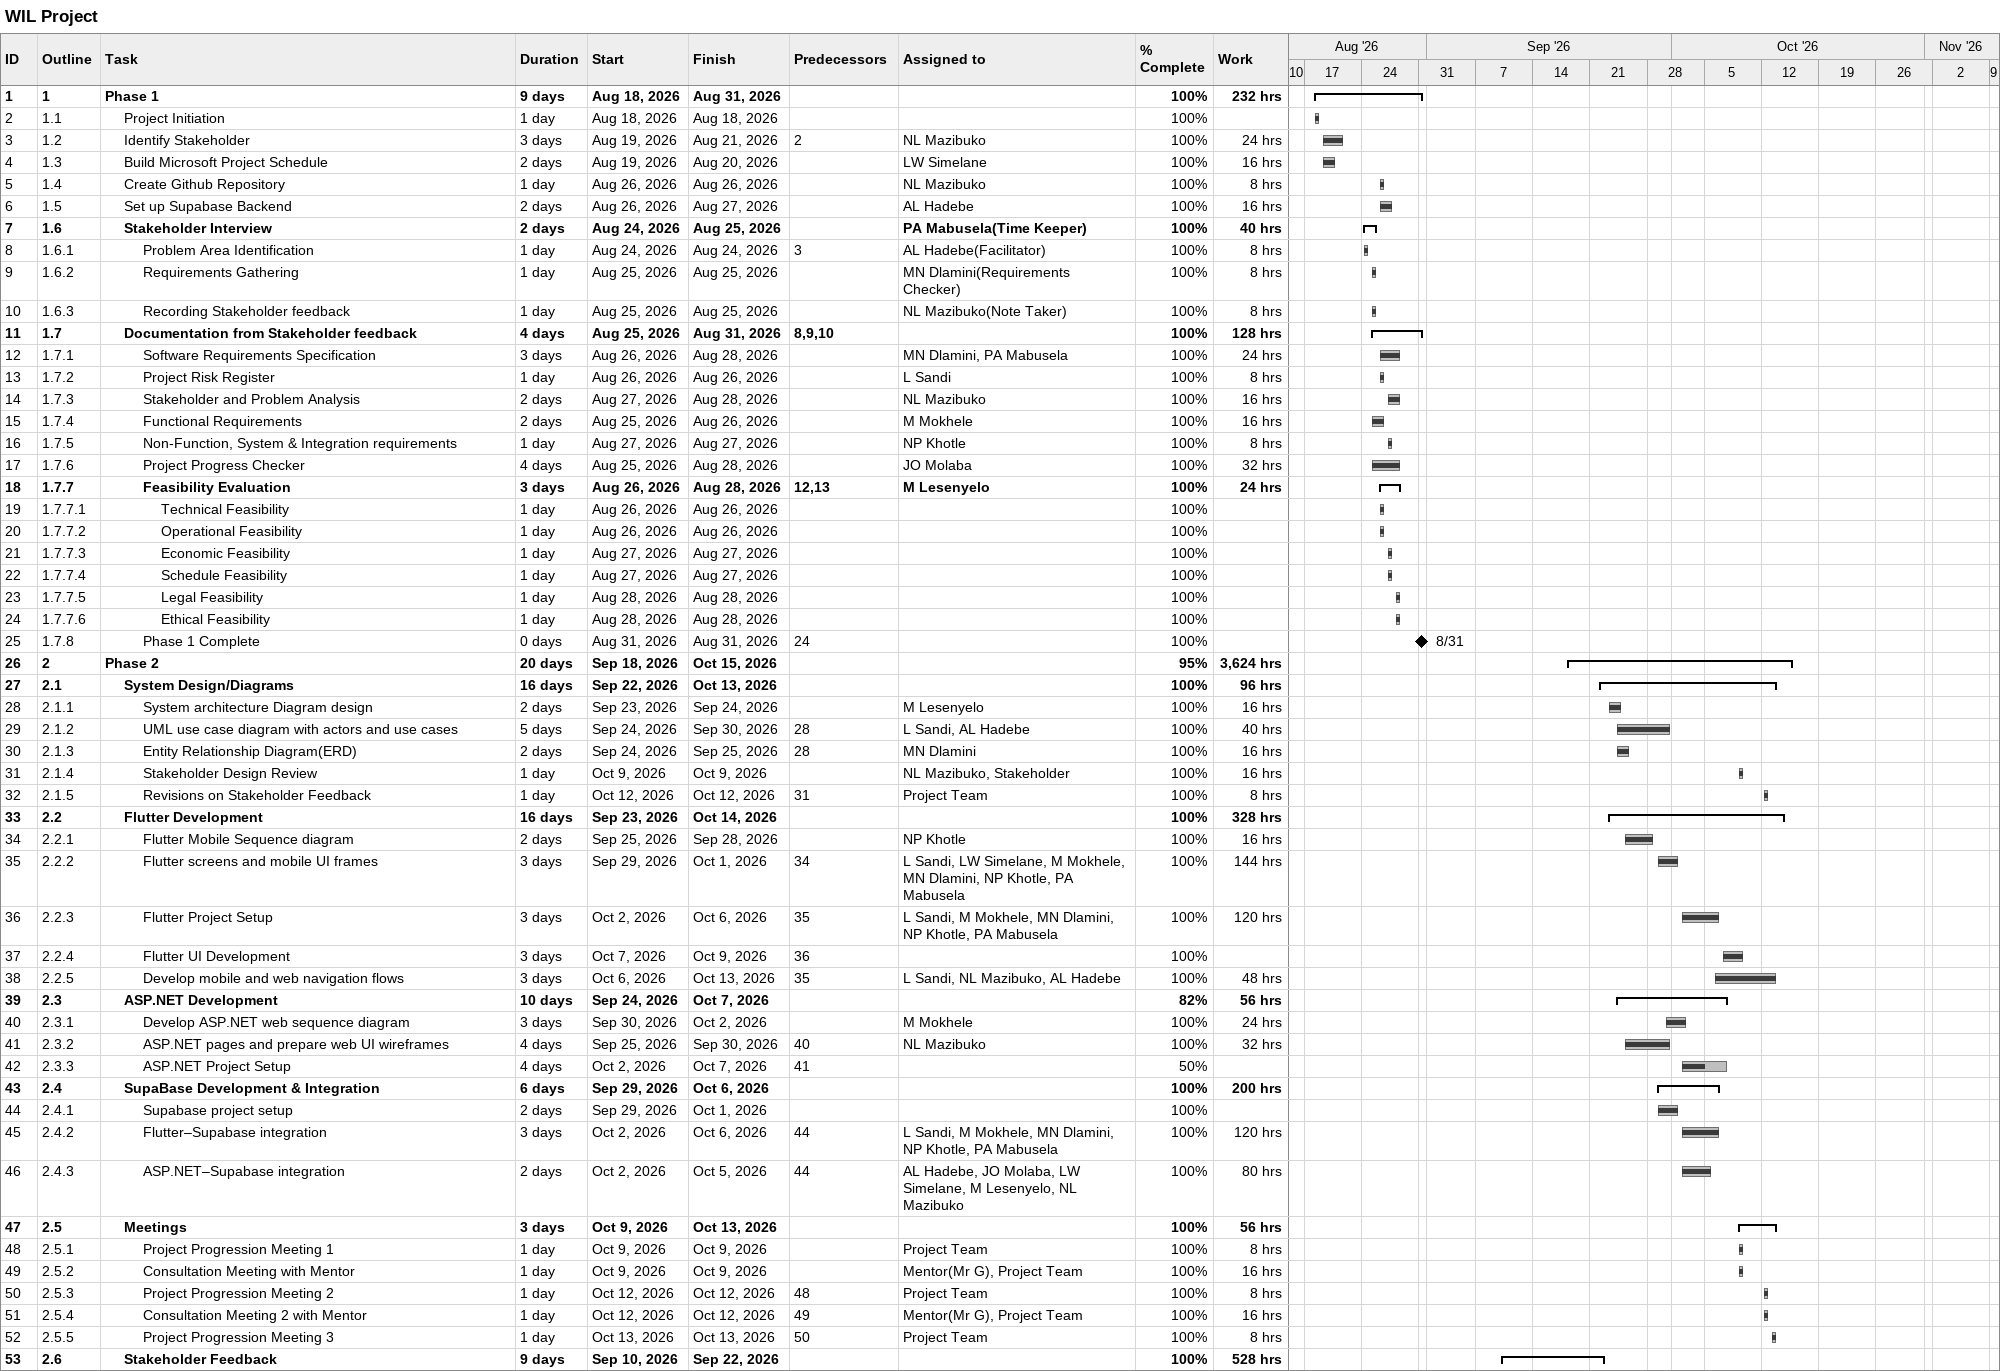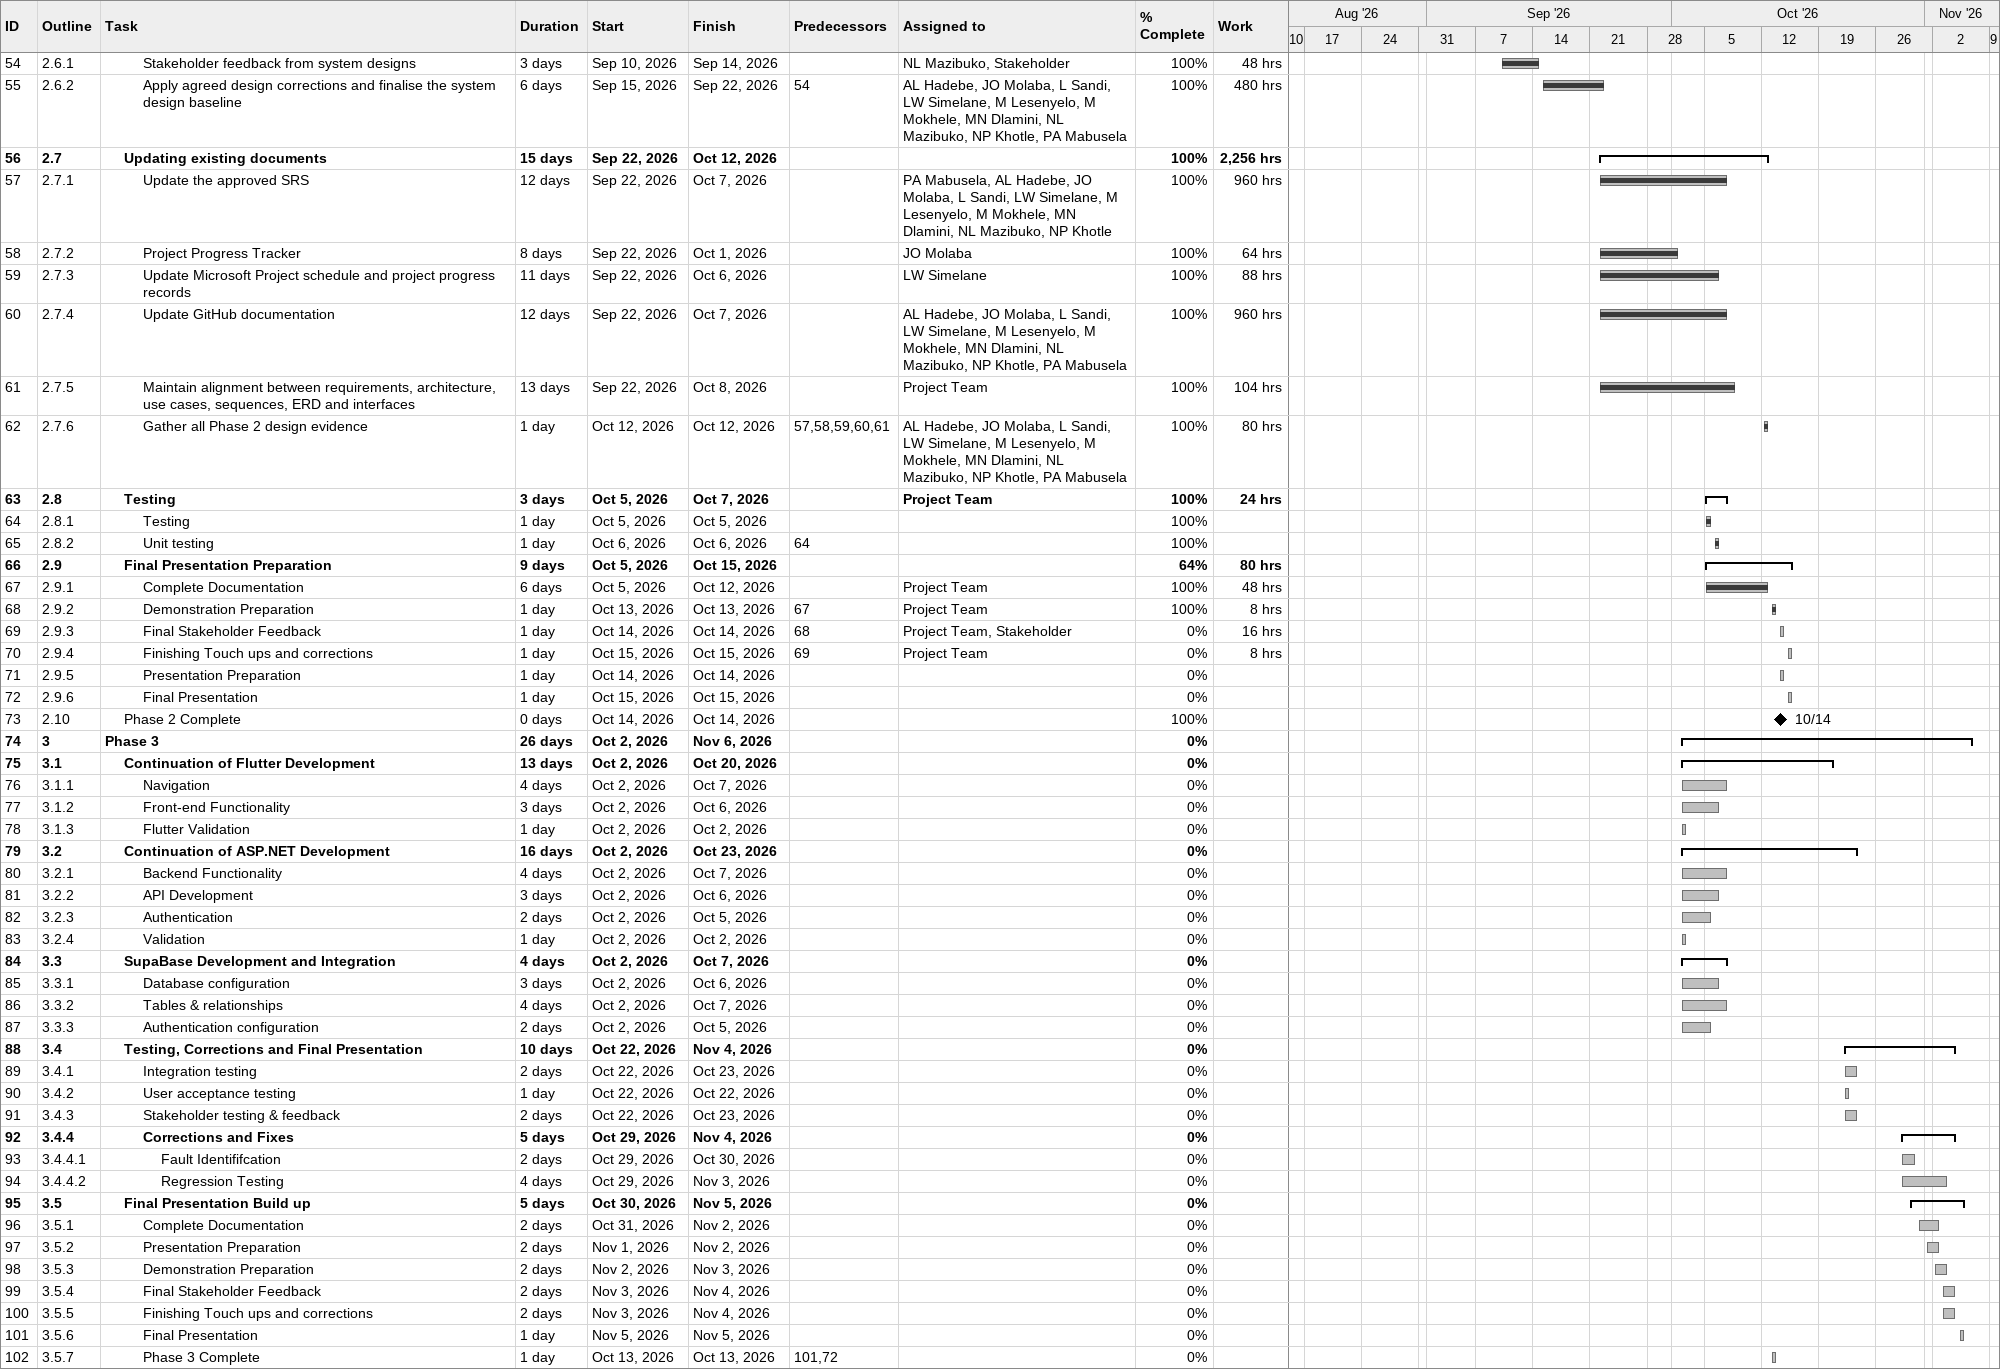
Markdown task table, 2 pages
WIL Project

| ID | WBS | Task | Duration | Start | Finish | Predecessors | Resources | % complete | Work (h) |
|---|---|---|---|---|---|---|---|---|---|
| 1 | 1 | **Phase 1** | 9d | 2026-08-18 | 2026-08-31 |  |  | 100 | 232 |
| 2 | 1.1 | Project Initiation | 1d | 2026-08-18 | 2026-08-18 |  |  | 100 |  |
| 3 | 1.2 | Identify Stakeholder | 3d | 2026-08-19 | 2026-08-21 | 2 | NL Mazibuko | 100 | 24 |
| 4 | 1.3 | Build Microsoft Project Schedule | 2d | 2026-08-19 | 2026-08-20 |  | LW Simelane | 100 | 16 |
| 5 | 1.4 | Create Github Repository | 1d | 2026-08-26 | 2026-08-26 |  | NL Mazibuko | 100 | 8 |
| 6 | 1.5 | Set up Supabase Backend | 2d | 2026-08-26 | 2026-08-27 |  | AL Hadebe | 100 | 16 |
| 7 | 1.6 | **Stakeholder Interview** | 2d | 2026-08-24 | 2026-08-25 |  | PA Mabusela(Time Keeper) | 100 | 40 |
| 8 | 1.6.1 | Problem Area Identification | 1d | 2026-08-24 | 2026-08-24 | 3 | AL Hadebe(Facilitator) | 100 | 8 |
| 9 | 1.6.2 | Requirements Gathering | 1d | 2026-08-25 | 2026-08-25 |  | MN Dlamini(Requirements Checker) | 100 | 8 |
| 10 | 1.6.3 | Recording Stakeholder feedback | 1d | 2026-08-25 | 2026-08-25 |  | NL Mazibuko(Note Taker) | 100 | 8 |
| 11 | 1.7 | **Documentation from Stakeholder feedback** | 4d | 2026-08-25 | 2026-08-31 | 8, 9, 10 |  | 100 | 128 |
| 12 | 1.7.1 | Software Requirements Specification | 3d | 2026-08-26 | 2026-08-28 |  | MN Dlamini, PA Mabusela | 100 | 24 |
| 13 | 1.7.2 | Project Risk Register | 1d | 2026-08-26 | 2026-08-26 |  | L Sandi | 100 | 8 |
| 14 | 1.7.3 | Stakeholder and Problem Analysis | 2d | 2026-08-27 | 2026-08-28 |  | NL Mazibuko | 100 | 16 |
| 15 | 1.7.4 | Functional Requirements | 2d | 2026-08-25 | 2026-08-26 |  | M Mokhele | 100 | 16 |
| 16 | 1.7.5 | Non-Function, System & Integration requirements | 1d | 2026-08-27 | 2026-08-27 |  | NP Khotle | 100 | 8 |
| 17 | 1.7.6 | Project Progress Checker | 4d | 2026-08-25 | 2026-08-28 |  | JO Molaba | 100 | 32 |
| 18 | 1.7.7 | **Feasibility Evaluation** | 3d | 2026-08-26 | 2026-08-28 | 12, 13 | M Lesenyelo | 100 | 24 |
| 19 | 1.7.7.1 | Technical Feasibility | 1d | 2026-08-26 | 2026-08-26 |  |  | 100 |  |
| 20 | 1.7.7.2 | Operational Feasibility | 1d | 2026-08-26 | 2026-08-26 |  |  | 100 |  |
| 21 | 1.7.7.3 | Economic Feasibility | 1d | 2026-08-27 | 2026-08-27 |  |  | 100 |  |
| 22 | 1.7.7.4 | Schedule Feasibility | 1d | 2026-08-27 | 2026-08-27 |  |  | 100 |  |
| 23 | 1.7.7.5 | Legal Feasibility | 1d | 2026-08-28 | 2026-08-28 |  |  | 100 |  |
| 24 | 1.7.7.6 | Ethical Feasibility | 1d | 2026-08-28 | 2026-08-28 |  |  | 100 |  |
| 25 | 1.7.8 | Phase 1 Complete | 0d | 2026-08-31 | 2026-08-31 | 24 |  | 100 |  |
| 26 | 2 | **Phase 2** | 20d | 2026-09-18 | 2026-10-15 |  |  | 95 | 3624 |
| 27 | 2.1 | **System Design/Diagrams** | 16d | 2026-09-22 | 2026-10-13 |  |  | 100 | 96 |
| 28 | 2.1.1 | System architecture Diagram design | 2d | 2026-09-23 | 2026-09-24 |  | M Lesenyelo | 100 | 16 |
| 29 | 2.1.2 | UML use case diagram with actors and use cases | 5d | 2026-09-24 | 2026-09-30 | 28 | L Sandi, AL Hadebe | 100 | 40 |
| 30 | 2.1.3 | Entity Relationship Diagram(ERD) | 2d | 2026-09-24 | 2026-09-25 | 28 | MN Dlamini | 100 | 16 |
| 31 | 2.1.4 | Stakeholder Design Review | 1d | 2026-10-09 | 2026-10-09 |  | NL Mazibuko, Stakeholder | 100 | 16 |
| 32 | 2.1.5 | Revisions on Stakeholder Feedback | 1d | 2026-10-12 | 2026-10-12 | 31 | Project Team | 100 | 8 |
| 33 | 2.2 | **Flutter Development** | 16d | 2026-09-23 | 2026-10-14 |  |  | 100 | 328 |
| 34 | 2.2.1 | Flutter Mobile Sequence diagram | 2d | 2026-09-25 | 2026-09-28 |  | NP Khotle | 100 | 16 |
| 35 | 2.2.2 | Flutter screens and mobile UI frames | 3d | 2026-09-29 | 2026-10-01 | 34 | L Sandi, LW Simelane, M Mokhele, MN Dlamini, NP Khotle, PA Mabusela | 100 | 144 |
| 36 | 2.2.3 | Flutter Project Setup | 3d | 2026-10-02 | 2026-10-06 | 35 | L Sandi, M Mokhele, MN Dlamini, NP Khotle, PA Mabusela | 100 | 120 |
| 37 | 2.2.4 | Flutter UI Development | 3d | 2026-10-07 | 2026-10-09 | 36 |  | 100 |  |
| 38 | 2.2.5 | Develop mobile and web navigation flows | 3d | 2026-10-06 | 2026-10-13 | 35 | L Sandi, NL Mazibuko, AL Hadebe | 100 | 48 |
| 39 | 2.3 | **ASP.NET Development** | 10d | 2026-09-24 | 2026-10-07 |  |  | 82 | 56 |
| 40 | 2.3.1 | Develop ASP.NET web sequence diagram | 3d | 2026-09-30 | 2026-10-02 |  | M Mokhele | 100 | 24 |
| 41 | 2.3.2 | ASP.NET pages and prepare web UI wireframes | 4d | 2026-09-25 | 2026-09-30 | 40 | NL Mazibuko | 100 | 32 |
| 42 | 2.3.3 | ASP.NET Project Setup | 4d | 2026-10-02 | 2026-10-07 | 41 |  | 50 |  |
| 43 | 2.4 | **SupaBase Development & Integration** | 6d | 2026-09-29 | 2026-10-06 |  |  | 100 | 200 |
| 44 | 2.4.1 | Supabase project setup | 2d | 2026-09-29 | 2026-10-01 |  |  | 100 |  |
| 45 | 2.4.2 | Flutter–Supabase integration | 3d | 2026-10-02 | 2026-10-06 | 44 | L Sandi, M Mokhele, MN Dlamini, NP Khotle, PA Mabusela | 100 | 120 |
| 46 | 2.4.3 | ASP.NET–Supabase integration | 2d | 2026-10-02 | 2026-10-05 | 44 | AL Hadebe, JO Molaba, LW Simelane, M Lesenyelo, NL Mazibuko | 100 | 80 |
| 47 | 2.5 | **Meetings** | 3d | 2026-10-09 | 2026-10-13 |  |  | 100 | 56 |
| 48 | 2.5.1 | Project Progression Meeting 1 | 1d | 2026-10-09 | 2026-10-09 |  | Project Team | 100 | 8 |
| 49 | 2.5.2 | Consultation Meeting with Mentor | 1d | 2026-10-09 | 2026-10-09 |  | Mentor(Mr G), Project Team | 100 | 16 |
| 50 | 2.5.3 | Project Progression Meeting 2 | 1d | 2026-10-12 | 2026-10-12 | 48 | Project Team | 100 | 8 |
| 51 | 2.5.4 | Consultation Meeting 2 with Mentor | 1d | 2026-10-12 | 2026-10-12 | 49 | Mentor(Mr G), Project Team | 100 | 16 |
| 52 | 2.5.5 | Project Progression Meeting 3 | 1d | 2026-10-13 | 2026-10-13 | 50 | Project Team | 100 | 8 |
| 53 | 2.6 | **Stakeholder Feedback** | 9d | 2026-09-10 | 2026-09-22 |  |  | 100 | 528 |
| 54 | 2.6.1 | Stakeholder feedback from system designs | 3d | 2026-09-10 | 2026-09-14 |  | NL Mazibuko, Stakeholder | 100 | 48 |
| 55 | 2.6.2 | Apply agreed design corrections and finalise the system design baseline | 6d | 2026-09-15 | 2026-09-22 | 54 | AL Hadebe, JO Molaba, L Sandi, LW Simelane, M Lesenyelo, M Mokhele, MN Dlamini, NL Mazibuko, NP Khotle, PA Mabusela | 100 | 480 |
| 56 | 2.7 | **Updating existing documents** | 15d | 2026-09-22 | 2026-10-12 |  |  | 100 | 2256 |
| 57 | 2.7.1 | Update the approved SRS | 12d | 2026-09-22 | 2026-10-07 |  | PA Mabusela, AL Hadebe, JO Molaba, L Sandi, LW Simelane, M Lesenyelo, M Mokhele, MN Dlamini, NL Mazibuko, NP Khotle | 100 | 960 |
| 58 | 2.7.2 | Project Progress Tracker | 8d | 2026-09-22 | 2026-10-01 |  | JO Molaba | 100 | 64 |
| 59 | 2.7.3 | Update Microsoft Project schedule and project progress records | 11d | 2026-09-22 | 2026-10-06 |  | LW Simelane | 100 | 88 |
| 60 | 2.7.4 | Update GitHub documentation | 12d | 2026-09-22 | 2026-10-07 |  | AL Hadebe, JO Molaba, L Sandi, LW Simelane, M Lesenyelo, M Mokhele, MN Dlamini, NL Mazibuko, NP Khotle, PA Mabusela | 100 | 960 |
| 61 | 2.7.5 | Maintain alignment between requirements, architecture, use cases, sequences, ERD and interfaces | 13d | 2026-09-22 | 2026-10-08 |  | Project Team | 100 | 104 |
| 62 | 2.7.6 | Gather all Phase 2 design evidence | 1d | 2026-10-12 | 2026-10-12 | 57, 58, 59, 60, 61 | AL Hadebe, JO Molaba, L Sandi, LW Simelane, M Lesenyelo, M Mokhele, MN Dlamini, NL Mazibuko, NP Khotle, PA Mabusela | 100 | 80 |
| 63 | 2.8 | **Testing** | 3d | 2026-10-05 | 2026-10-07 |  | Project Team | 100 | 24 |
| 64 | 2.8.1 | Testing | 1d | 2026-10-05 | 2026-10-05 |  |  | 100 |  |
| 65 | 2.8.2 | Unit testing | 1d | 2026-10-06 | 2026-10-06 | 64 |  | 100 |  |
| 66 | 2.9 | **Final Presentation Preparation** | 9d | 2026-10-05 | 2026-10-15 |  |  | 64 | 80 |
| 67 | 2.9.1 | Complete Documentation | 6d | 2026-10-05 | 2026-10-12 |  | Project Team | 100 | 48 |
| 68 | 2.9.2 | Demonstration Preparation | 1d | 2026-10-13 | 2026-10-13 | 67 | Project Team | 100 | 8 |
| 69 | 2.9.3 | Final Stakeholder Feedback | 1d | 2026-10-14 | 2026-10-14 | 68 | Project Team, Stakeholder | 0 | 16 |
| 70 | 2.9.4 | Finishing Touch ups and corrections | 1d | 2026-10-15 | 2026-10-15 | 69 | Project Team | 0 | 8 |
| 71 | 2.9.5 | Presentation Preparation | 1d | 2026-10-14 | 2026-10-14 |  |  | 0 |  |
| 72 | 2.9.6 | Final Presentation | 1d | 2026-10-15 | 2026-10-15 |  |  | 0 |  |
| 73 | 2.10 | Phase 2 Complete | 0d | 2026-10-14 | 2026-10-14 |  |  | 100 |  |
| 74 | 3 | **Phase 3** | 26d | 2026-10-02 | 2026-11-06 |  |  | 0 |  |
| 75 | 3.1 | **Continuation of Flutter Development** | 13d | 2026-10-02 | 2026-10-20 |  |  | 0 |  |
| 76 | 3.1.1 | Navigation | 4d | 2026-10-02 | 2026-10-07 |  |  | 0 |  |
| 77 | 3.1.2 | Front-end Functionality | 3d | 2026-10-02 | 2026-10-06 |  |  | 0 |  |
| 78 | 3.1.3 | Flutter Validation | 1d | 2026-10-02 | 2026-10-02 |  |  | 0 |  |
| 79 | 3.2 | **Continuation of ASP.NET Development** | 16d | 2026-10-02 | 2026-10-23 |  |  | 0 |  |
| 80 | 3.2.1 | Backend Functionality | 4d | 2026-10-02 | 2026-10-07 |  |  | 0 |  |
| 81 | 3.2.2 | API Development | 3d | 2026-10-02 | 2026-10-06 |  |  | 0 |  |
| 82 | 3.2.3 | Authentication | 2d | 2026-10-02 | 2026-10-05 |  |  | 0 |  |
| 83 | 3.2.4 | Validation | 1d | 2026-10-02 | 2026-10-02 |  |  | 0 |  |
| 84 | 3.3 | **SupaBase Development and Integration** | 4d | 2026-10-02 | 2026-10-07 |  |  | 0 |  |
| 85 | 3.3.1 | Database configuration | 3d | 2026-10-02 | 2026-10-06 |  |  | 0 |  |
| 86 | 3.3.2 | Tables & relationships | 4d | 2026-10-02 | 2026-10-07 |  |  | 0 |  |
| 87 | 3.3.3 | Authentication configuration | 2d | 2026-10-02 | 2026-10-05 |  |  | 0 |  |
| 88 | 3.4 | **Testing, Corrections and Final Presentation** | 10d | 2026-10-22 | 2026-11-04 |  |  | 0 |  |
| 89 | 3.4.1 | Integration testing | 2d | 2026-10-22 | 2026-10-23 |  |  | 0 |  |
| 90 | 3.4.2 | User acceptance testing | 1d | 2026-10-22 | 2026-10-22 |  |  | 0 |  |
| 91 | 3.4.3 | Stakeholder testing & feedback | 2d | 2026-10-22 | 2026-10-23 |  |  | 0 |  |
| 92 | 3.4.4 | **Corrections and Fixes** | 5d | 2026-10-29 | 2026-11-04 |  |  | 0 |  |
| 93 | 3.4.4.1 | Fault Identififcation | 2d | 2026-10-29 | 2026-10-30 |  |  | 0 |  |
| 94 | 3.4.4.2 | Regression Testing | 4d | 2026-10-29 | 2026-11-03 |  |  | 0 |  |
| 95 | 3.5 | **Final Presentation Build up** | 5d | 2026-10-30 | 2026-11-05 |  |  | 0 |  |
| 96 | 3.5.1 | Complete Documentation | 2d | 2026-10-31 | 2026-11-02 |  |  | 0 |  |
| 97 | 3.5.2 | Presentation Preparation | 2d | 2026-11-01 | 2026-11-02 |  |  | 0 |  |
| 98 | 3.5.3 | Demonstration Preparation | 2d | 2026-11-02 | 2026-11-03 |  |  | 0 |  |
| 99 | 3.5.4 | Final Stakeholder Feedback | 2d | 2026-11-03 | 2026-11-04 |  |  | 0 |  |
| 100 | 3.5.5 | Finishing Touch ups and corrections | 2d | 2026-11-03 | 2026-11-04 |  |  | 0 |  |
| 101 | 3.5.6 | Final Presentation | 1d | 2026-11-05 | 2026-11-05 |  |  | 0 |  |
| 102 | 3.5.7 | Phase 3 Complete | 1d | 2026-10-13 | 2026-10-13 | 101, 72 |  | 0 |  |
